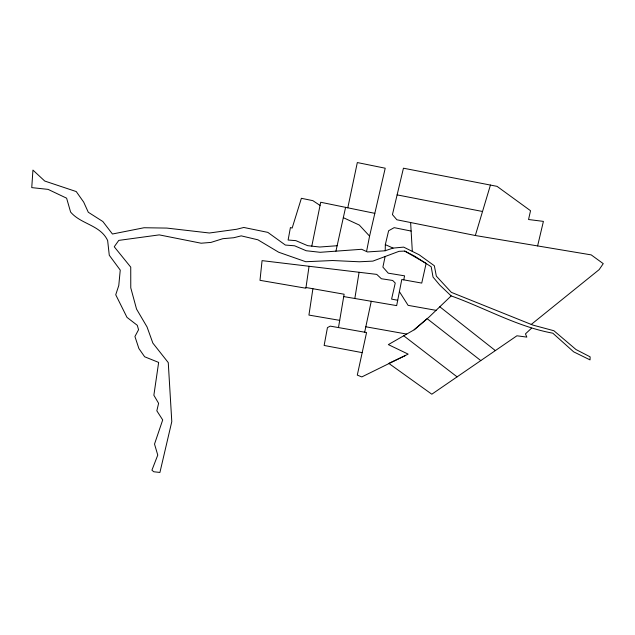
<?xml version="1.0" encoding="UTF-8"?>
<svg xmlns="http://www.w3.org/2000/svg" width="635" height="635" viewBox="0 0 635 635"><rect width="100%" height="100%" fill="white"/><g stroke="black" fill="none" stroke-linecap="round" stroke-linejoin="round"><path stroke-width="0.95" d="M385.223 250.73L385.326 244.626L388.62 230.751L394.168 227.655L411.123 231.061M309.062 266.271L305.88 288.219L259.993 280.329L262.065 260.636L376.753 274.391L381.349 278.733L392.668 280.464L395.24 283.027L391.597 299.109L397.708 300.268M305.983 287.512L312.904 288.727L308.927 315.079L339.701 320.35M354.83 298.49L359.092 272.272M451.167 295.91L439.825 285.123L433.03 277.066L431.197 266.756L414.369 256L404.725 251.079L399.018 251.325L372.88 261.112L359.37 261.779L332.589 260.525L305.776 261.731L278.67 252.23L257.881 239.792L241.221 235.863L233.807 237.728L222.837 238.689L210.995 242.403L201.128 243.213L159.242 234.879L118.777 240.395L114.244 246.777L130.739 267.144L130.77 287.838L136.541 309.078L147.05 326.954L152.86 343.106L168.259 362.601L171.791 421.624L159.917 472.448L153.813 471.765L151.908 470.21L157.766 455.089L154.519 444.063L162.703 419.933L156.837 410.821L158.599 403.312L153.868 395.248L158.647 362.418L144.653 356.775L138.89 348.536L134.93 336.51L138.557 329.74L137.295 325.318L126.984 317.357L115.737 294.767L118.777 285.512L120.245 270.097L109.276 255.238L107.64 240.498C100.266 224.869 81.089 224.433 70.604 212.058L66.611 198.183L48.093 189.381L31.75 187.619L32.933 170.085L44.728 181.038L76.24 191.564L83.701 202.128L88.289 212.249L102.862 221.528L112.435 234.013L144.05 227.743L166.846 228.084L209.407 233.005L236.752 229.243L243.808 227.465L267.819 232.37L285.369 245.054L294.6 245.793L306.197 250.738L320.191 252.301L361.625 249.285L367.435 251.952L385.048 250.785L393.057 248.094L403.646 247.118L419.076 254.73L434.34 265.755L436.34 276.13L451.342 292.354L533.011 325.136L553.895 330.732L575.993 349.528L590.137 356.854L590.034 359.894L573.651 351.838L552.807 333.184C517.207 326.692 485.076 307.975 451.167 295.91L429.117 317.008L414.131 329.819L388.342 344.607L408.154 354.116L361.823 376.92L357.291 375.11L366.562 332.534L338.479 327.573L344.114 294.227L312.904 288.727M366.546 251.547L369.578 236.125L385.215 168.211L357.322 162.552L347.805 207.812M403.773 279.86L404.566 275.836L388.247 273.169L382.897 267.089L385.127 256.524M311.801 246.134L320.691 202.255L374.825 213.344M364.673 332.168L371.253 301.292M335.931 251.158L345.591 207.359M537.607 245.92L543.409 221.385L528.542 219.519L530.535 210.725L497.038 186.349L403.439 168.204L392.438 214.606L396.867 219.773L475.329 235.514L591.193 254.881L603.25 263.652L599.146 269.629L531.257 324.437M475.329 235.514L490.442 185.055M531.558 328.168L525.462 333.875L526.836 337.106L516.922 335.788L431.816 394.208L388.81 363.395L405.233 355.608M414.131 329.819L427.164 318.683L480.79 360.585M337.122 245.729L319.746 247.023L307.626 245.666L295.862 240.641L288.115 240.03L290.417 227.536L292.156 228.06L301.379 198.303L312.841 200.652L320.048 205.422M343.718 296.593L396.661 305.618L401.78 279.503L421.743 283.083L426.125 263.39L404.725 251.079M338.479 327.573L330.271 326.136L327.446 327.604L324.136 345.456L362.18 352.639M436.086 310.34L408.107 305.348L399.399 291.608M365.816 326.779L406.717 334.073M397.113 194.881L482.521 211.487M385.326 244.626L393.057 248.094M343.321 217.662L359.323 225.068L369.578 236.125M403.733 335.788L457.089 376.857M439.801 306.784L495.356 350.591M410.623 222.528L412.321 251.397"/></g></svg>
